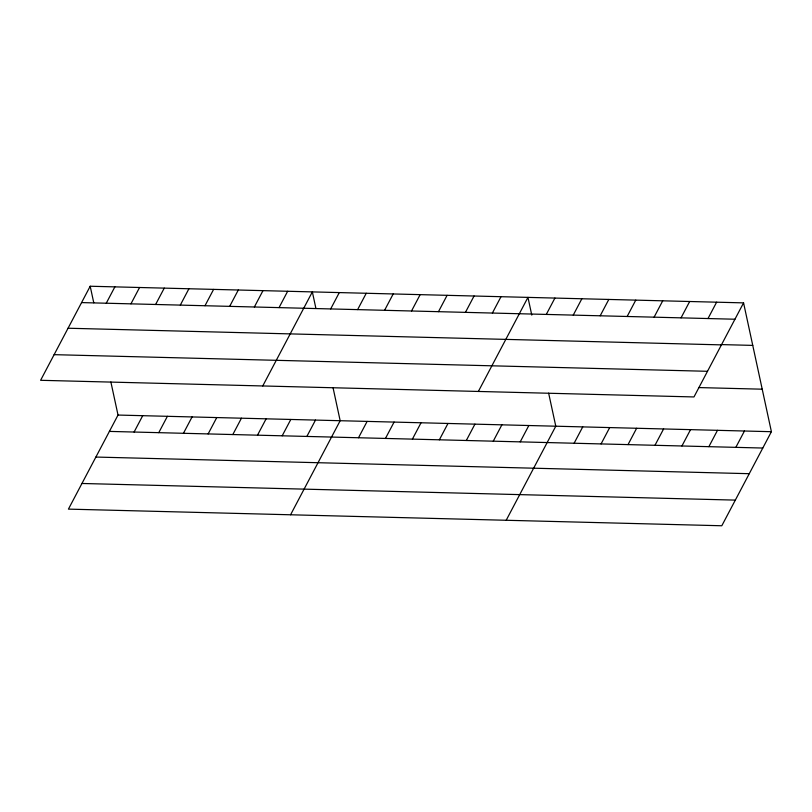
<?xml version="1.0" encoding="UTF-8"?>
<svg xmlns="http://www.w3.org/2000/svg" width="812" height="812" viewBox="0 0 812 812"><rect width="100%" height="100%" fill="white"/><g stroke="black" fill="none" stroke-linecap="round" stroke-linejoin="round"><path stroke-width="1.22" d="M90.193 286.24L40.6 380.3L693.976 396.946L743.569 302.876L90.193 286.24L93.766 302.774M106.26 303.211L114.878 286.869M130.945 303.84L139.562 287.499M155.62 304.47L164.247 288.128M110.879 381.995L118.024 415.054L68.431 509.124L721.807 525.76L771.4 431.7L743.569 302.876M180.305 305.099L188.922 288.757M134.092 432.035L142.709 415.683M204.989 305.728L213.607 289.387M158.766 432.664L167.394 416.312M229.674 306.357L238.292 290.016M183.451 433.293L192.068 416.942M254.359 306.987L262.976 290.645M208.136 433.923L216.753 417.571M279.044 307.616L287.661 291.264M232.821 434.552L241.438 418.2M262.753 385.964L312.346 291.894L315.909 308.428M257.505 435.171L266.123 418.83M330.677 308.936L339.294 292.584M282.19 435.8L290.808 419.459M357.625 309.616L366.242 293.274M306.865 436.43L315.492 420.088M384.583 310.306L393.201 293.954M290.574 514.778L340.167 420.717L333.032 387.649M411.532 310.986L420.149 294.644M358.508 437.749L367.125 421.398M438.48 311.676L447.097 295.335M385.456 438.439L394.074 422.088M465.438 312.366L474.056 296.015M412.405 439.119L421.022 422.778M492.387 313.046L501.004 296.705M439.363 439.81L447.98 423.458M478.359 391.455L527.952 297.385L531.779 315.097M466.311 440.49L474.929 424.148M546.293 314.427L554.911 298.075M493.26 441.18L501.887 424.828M573.242 315.107L581.859 298.765M520.218 441.87L528.835 425.518M600.19 315.797L608.807 299.445M506.191 520.269L555.784 426.209L548.638 393.14M627.148 316.477L635.766 300.135M574.114 443.24L582.742 426.889M654.096 317.167L662.714 300.826M601.073 443.92L609.69 427.579M681.045 317.857L689.662 301.506M628.021 444.611L636.638 428.269M708.003 318.537L716.62 302.196M654.969 445.301L663.597 428.949M681.928 445.981L690.545 429.639M708.876 446.671L717.493 430.319M735.834 447.361L744.452 431.01M81.576 302.592L734.951 319.228M720.904 344.582L752.754 345.394M68.056 328.231L721.432 344.877M54.12 354.661L707.496 371.297M698.513 387.568L762.214 389.192M118.024 415.054L771.4 431.7M109.407 431.405L762.783 448.041M95.887 457.054L749.263 473.69M81.951 483.475L735.327 500.111"/></g></svg>
